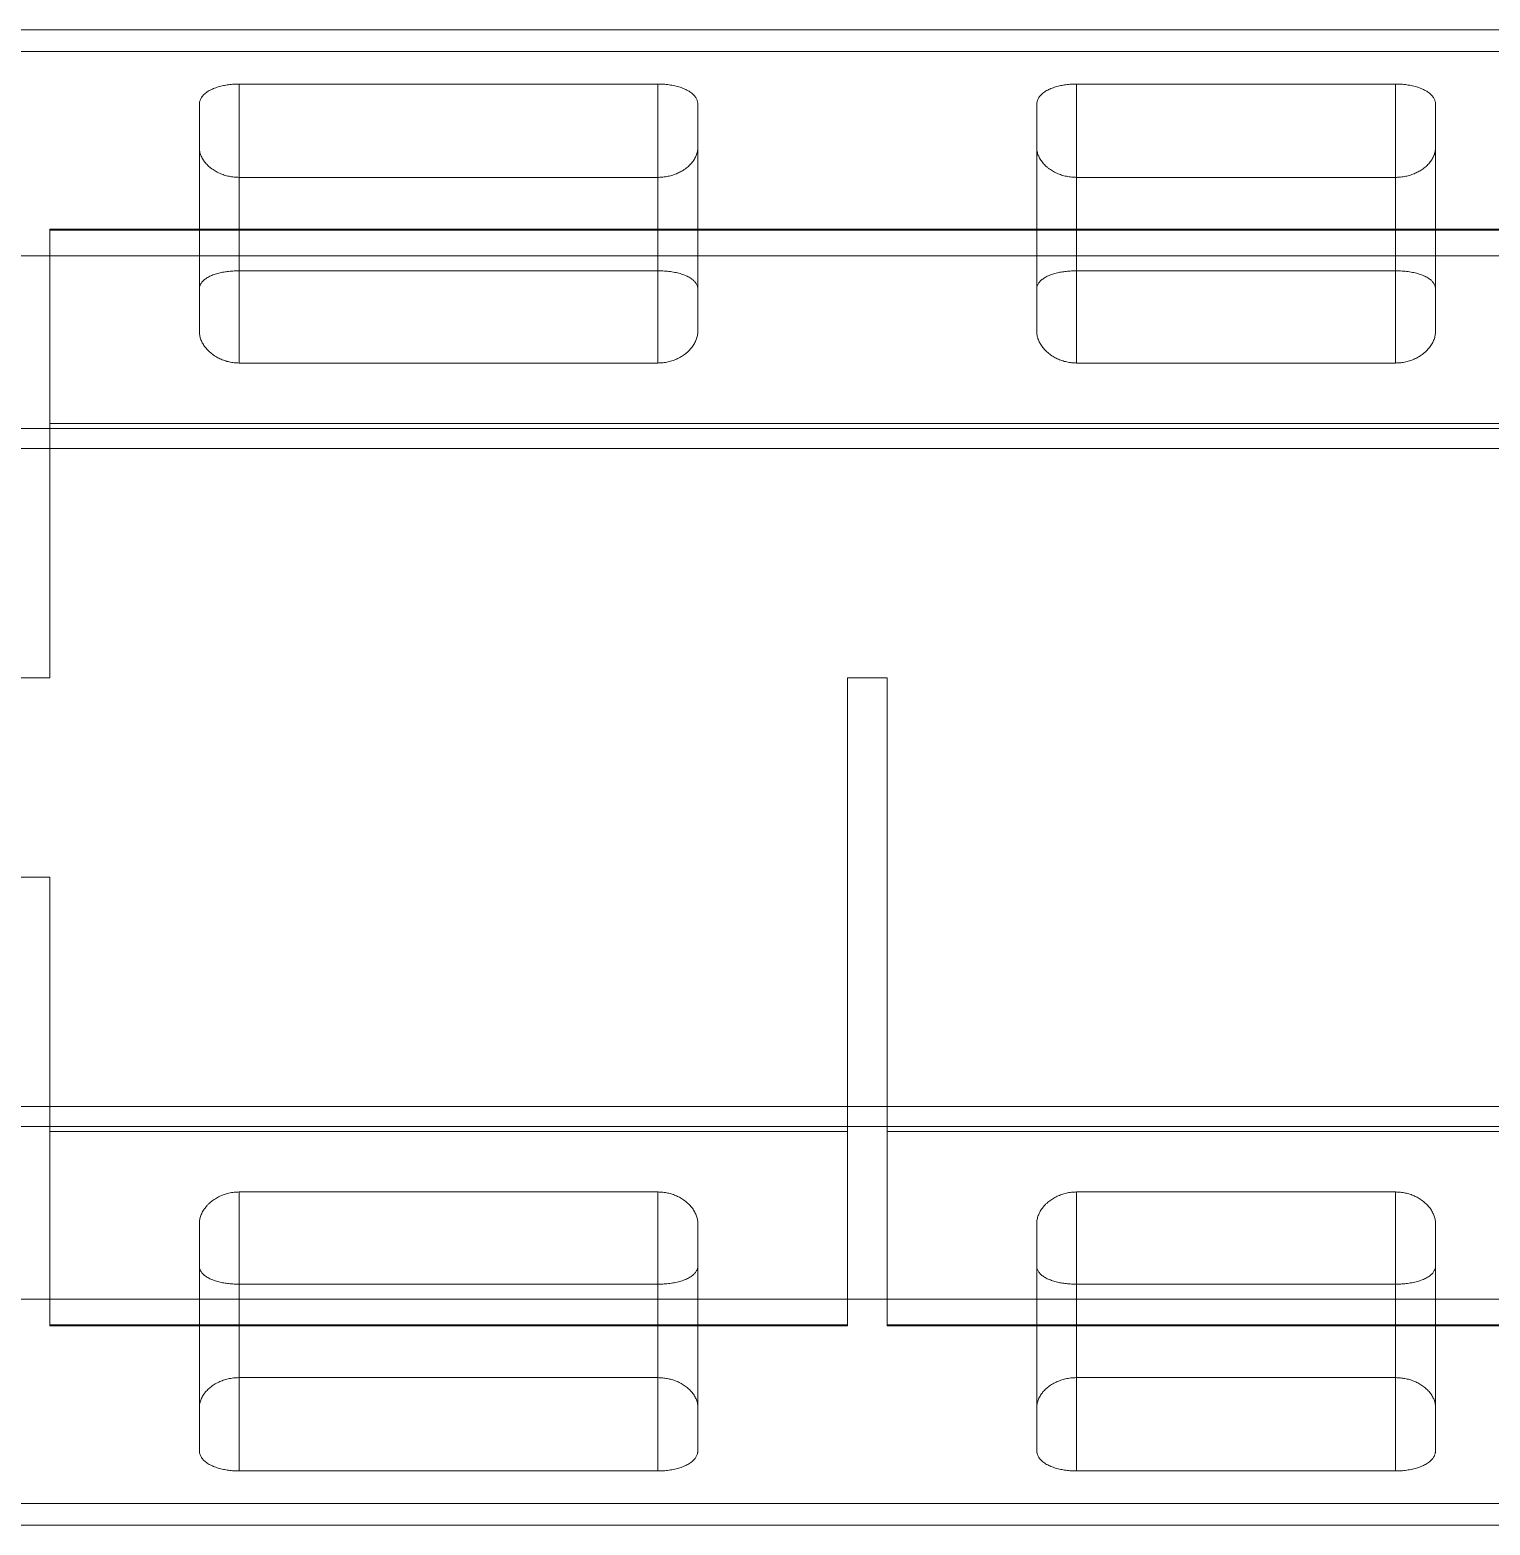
# Paper-space layout 'Presentación1' of a CAD drawing. Header units: millimetres. Extents: x 455 to 3402, y 15 to 1454.
# Drawn here: x 3192.2 to 3241, y 1404.3 to 1454.3 of the extents above; entities that cross this region are included whole.
import ezdxf

# ---------------------------------------------------------------- set-up
doc = ezdxf.new("R2010")
doc.units = ezdxf.units.MM

psp = doc.layouts.new('Presentación1')

# ---------------------------------------------------------------- linework, layer by layer
at = {"color": 7, "linetype": 'Continuous', "lineweight": 15}
for p, q in [((3264.878, 1454.274, -679.023), (3144.878, 1454.274, -679.023)), ((3264.878, 1453.553, -679.023), (3144.878, 1453.553, -679.023)), ((3199.211, 1452.464, -679.023), (3213.211, 1452.464, -679.023)), ((3199.211, 1452.464, -679.023), (3199.211, 1446.218, -679.023)), ((3213.211, 1452.464, -679.023), (3213.211, 1446.218, -679.023)), ((3227.211, 1452.464, -679.023), (3237.878, 1452.464, -679.023)), ((3227.211, 1452.464, -679.023), (3227.211, 1446.218, -679.023)), ((3237.878, 1452.464, -679.023), (3237.878, 1446.218, -679.023)), ((3197.878, 1450.337, -679.023), (3197.878, 1451.783, -679.023)), ((3197.878, 1451.783, -679.023), (3197.878, 1445.604, -679.023)), ((3214.544, 1451.783, -679.023), (3214.544, 1450.337, -679.023)), ((3214.544, 1451.783, -679.023), (3214.544, 1445.604, -679.023)), ((3225.878, 1450.337, -679.023), (3225.878, 1451.783, -679.023)), ((3225.878, 1451.783, -679.023), (3225.878, 1445.604, -679.023)), ((3239.211, 1451.783, -679.023), (3239.211, 1450.337, -679.023)), ((3239.211, 1451.783, -679.023), (3239.211, 1445.604, -679.023)), ((3197.878, 1450.337, -679.023), (3197.878, 1444.185, -679.023)), ((3214.544, 1450.337, -679.023), (3214.544, 1444.185, -679.023)), ((3225.878, 1450.337, -679.023), (3225.878, 1444.185, -679.023)), ((3239.211, 1450.337, -679.023), (3239.211, 1444.185, -679.023)), ((3213.211, 1449.343, -679.023), (3199.211, 1449.343, -679.023)), ((3199.211, 1449.343, -679.023), (3199.211, 1443.134, -679.023)), ((3213.211, 1449.343, -679.023), (3213.211, 1443.134, -679.023)), ((3237.878, 1449.343, -679.023), (3227.211, 1449.343, -679.023)), ((3227.211, 1449.343, -679.023), (3227.211, 1443.134, -679.023)), ((3237.878, 1449.343, -679.023), (3237.878, 1443.134, -679.023)), ((3192.878, 1447.607, -679.023), (3192.878, 1447.574, -679.023)), ((3264.878, 1447.607, -679.023), (3192.878, 1447.607, -679.023)), ((3192.878, 1447.607, -679.023), (3192.878, 1441.111, -679.023)), ((3264.878, 1447.574, -679.023), (3192.878, 1447.574, -679.023)), ((3192.878, 1432.607, -679.023), (3192.878, 1447.574, -679.023)), ((3264.878, 1446.714, -679.023), (3144.878, 1446.714, -679.023)), ((3199.211, 1446.218, -679.023), (3213.211, 1446.218, -679.023)), ((3227.211, 1446.218, -679.023), (3237.878, 1446.218, -679.023)), ((3197.878, 1444.185, -679.023), (3197.878, 1445.604, -679.023)), ((3214.544, 1445.604, -679.023), (3214.544, 1444.185, -679.023)), ((3225.878, 1444.185, -679.023), (3225.878, 1445.604, -679.023)), ((3239.211, 1445.604, -679.023), (3239.211, 1444.185, -679.023)), ((3213.211, 1443.134, -679.023), (3199.211, 1443.134, -679.023)), ((3237.878, 1443.134, -679.023), (3227.211, 1443.134, -679.023)), ((3192.878, 1432.607, -679.023), (3192.878, 1441.111, -679.023)), ((3264.878, 1441.111, -679.023), (3192.878, 1441.111, -679.023)), ((3264.878, 1440.941, -679.023), (3144.878, 1440.941, -679.023)), ((3264.878, 1440.274, -679.023), (3144.878, 1440.274, -679.023)), ((3144.878, 1432.607, -679.023), (3192.878, 1432.607, -679.023)), ((3191.211, 1432.607, -679.023), (3192.878, 1432.607, -679.023)), ((3220.878, 1432.607, -679.023), (3219.544, 1432.607, -679.023)), ((3219.544, 1432.607, -679.023), (3219.544, 1417.437, -679.023)), ((3219.544, 1432.607, -679.023), (3219.544, 1410.974, -679.023)), ((3220.878, 1417.437, -679.023), (3220.878, 1432.607, -679.023)), ((3220.878, 1410.974, -679.023), (3220.878, 1432.607, -679.023)), ((3192.878, 1425.941, -679.023), (3144.878, 1425.941, -679.023)), ((3192.878, 1425.941, -679.023), (3191.211, 1425.941, -679.023)), ((3192.878, 1417.437, -679.023), (3192.878, 1425.941, -679.023)), ((3192.878, 1410.974, -679.023), (3192.878, 1425.941, -679.023)), ((3264.878, 1418.274, -679.023), (3144.878, 1418.274, -679.023)), ((3264.878, 1417.607, -679.023), (3144.878, 1417.607, -679.023)), ((3219.544, 1417.437, -679.023), (3192.878, 1417.437, -679.023)), ((3192.878, 1417.437, -679.023), (3192.878, 1410.941, -679.023)), ((3219.544, 1410.941, -679.023), (3219.544, 1417.437, -679.023)), ((3264.878, 1417.437, -679.023), (3220.878, 1417.437, -679.023)), ((3220.878, 1417.437, -679.023), (3220.878, 1410.941, -679.023)), ((3213.211, 1415.413, -679.023), (3199.211, 1415.413, -679.023)), ((3199.211, 1409.205, -679.023), (3199.211, 1415.413, -679.023)), ((3213.211, 1409.205, -679.023), (3213.211, 1415.413, -679.023)), ((3237.878, 1415.413, -679.023), (3227.211, 1415.413, -679.023)), ((3227.211, 1409.205, -679.023), (3227.211, 1415.413, -679.023)), ((3237.878, 1409.205, -679.023), (3237.878, 1415.413, -679.023)), ((3197.878, 1414.363, -679.023), (3197.878, 1412.944, -679.023)), ((3197.878, 1408.21, -679.023), (3197.878, 1414.363, -679.023)), ((3214.544, 1412.944, -679.023), (3214.544, 1414.363, -679.023)), ((3214.544, 1408.21, -679.023), (3214.544, 1414.363, -679.023)), ((3225.878, 1414.363, -679.023), (3225.878, 1412.944, -679.023)), ((3225.878, 1408.21, -679.023), (3225.878, 1414.363, -679.023)), ((3239.211, 1412.944, -679.023), (3239.211, 1414.363, -679.023)), ((3239.211, 1408.21, -679.023), (3239.211, 1414.363, -679.023)), ((3197.878, 1406.765, -679.023), (3197.878, 1412.944, -679.023)), ((3214.544, 1406.765, -679.023), (3214.544, 1412.944, -679.023)), ((3225.878, 1406.765, -679.023), (3225.878, 1412.944, -679.023)), ((3239.211, 1406.765, -679.023), (3239.211, 1412.944, -679.023)), ((3199.211, 1412.33, -679.023), (3213.211, 1412.33, -679.023)), ((3199.211, 1406.084, -679.023), (3199.211, 1412.33, -679.023)), ((3213.211, 1406.084, -679.023), (3213.211, 1412.33, -679.023)), ((3227.211, 1412.33, -679.023), (3237.878, 1412.33, -679.023)), ((3227.211, 1406.084, -679.023), (3227.211, 1412.33, -679.023)), ((3237.878, 1406.084, -679.023), (3237.878, 1412.33, -679.023)), ((3264.878, 1411.834, -679.023), (3144.878, 1411.834, -679.023)), ((3219.544, 1410.974, -679.023), (3192.878, 1410.974, -679.023)), ((3192.878, 1410.974, -679.023), (3192.878, 1410.941, -679.023)), ((3219.544, 1410.941, -679.023), (3192.878, 1410.941, -679.023)), ((3219.544, 1410.941, -679.023), (3219.544, 1410.974, -679.023)), ((3220.878, 1410.974, -679.023), (3220.878, 1410.941, -679.023)), ((3264.878, 1410.974, -679.023), (3220.878, 1410.974, -679.023)), ((3264.878, 1410.941, -679.023), (3220.878, 1410.941, -679.023)), ((3213.211, 1409.205, -679.023), (3199.211, 1409.205, -679.023)), ((3237.878, 1409.205, -679.023), (3227.211, 1409.205, -679.023)), ((3197.878, 1408.21, -679.023), (3197.878, 1406.765, -679.023)), ((3214.544, 1406.765, -679.023), (3214.544, 1408.21, -679.023)), ((3225.878, 1408.21, -679.023), (3225.878, 1406.765, -679.023)), ((3239.211, 1406.765, -679.023), (3239.211, 1408.21, -679.023)), ((3199.211, 1406.084, -679.023), (3213.211, 1406.084, -679.023)), ((3227.211, 1406.084, -679.023), (3237.878, 1406.084, -679.023)), ((3264.878, 1404.995, -679.023), (3144.878, 1404.995, -679.023)), ((3144.878, 1404.274, -679.023), (3264.878, 1404.274, -679.023))]:
    psp.add_line(p, q, dxfattribs=at)
for points, knots in [([(3197.878, 1451.783, -679.023), (3197.878, 1451.801, -679.023), (3197.88, 1451.837, -679.023), (3197.891, 1451.89, -679.023), (3197.909, 1451.942, -679.023), (3197.935, 1451.993, -679.023), (3197.968, 1452.042, -679.023), (3198.008, 1452.09, -679.023), (3198.056, 1452.137, -679.023), (3198.112, 1452.181, -679.023), (3198.174, 1452.223, -679.023), (3198.241, 1452.262, -679.023), (3198.312, 1452.296, -679.023), (3198.387, 1452.327, -679.023), (3198.467, 1452.356, -679.023), (3198.552, 1452.381, -679.023), (3198.637, 1452.402, -679.023), (3198.722, 1452.42, -679.023), (3198.807, 1452.434, -679.023), (3198.894, 1452.446, -679.023), (3198.982, 1452.455, -679.023), (3199.065, 1452.46, -679.023), (3199.141, 1452.463, -679.023), (3199.188, 1452.464, -679.023), (3199.211, 1452.464, -679.023)], [0, 0, 0, 0, 0.050139, 0.100447, 0.150803, 0.201094, 0.251219, 0.301542, 0.352077, 0.402666, 0.453166, 0.50346, 0.549362, 0.595469, 0.641631, 0.687708, 0.733585, 0.774215, 0.81501, 0.855856, 0.89664, 0.93726, 0.96863, 1, 1, 1, 1]), ([(3213.211, 1452.464, -679.023), (3213.241, 1452.464, -679.023), (3213.299, 1452.463, -679.023), (3213.392, 1452.459, -679.023), (3213.487, 1452.451, -679.023), (3213.586, 1452.439, -679.023), (3213.681, 1452.424, -679.023), (3213.774, 1452.405, -679.023), (3213.864, 1452.383, -679.023), (3213.95, 1452.357, -679.023), (3214.031, 1452.329, -679.023), (3214.109, 1452.297, -679.023), (3214.182, 1452.261, -679.023), (3214.251, 1452.222, -679.023), (3214.312, 1452.18, -679.023), (3214.365, 1452.138, -679.023), (3214.408, 1452.096, -679.023), (3214.445, 1452.054, -679.023), (3214.476, 1452.011, -679.023), (3214.501, 1451.967, -679.023), (3214.52, 1451.922, -679.023), (3214.534, 1451.876, -679.023), (3214.543, 1451.83, -679.023), (3214.544, 1451.799, -679.023), (3214.544, 1451.783, -679.023)], [0, 0, 0, 0, 0.0396694, 0.0793387, 0.1249604, 0.1707387, 0.2165243, 0.262155, 0.3087448, 0.3554808, 0.4022285, 0.4488334, 0.498675, 0.5486653, 0.598669, 0.6485292, 0.6924044, 0.7364005, 0.7804454, 0.8244562, 0.8683446, 0.9122165, 0.9561258, 1, 1, 1, 1]), ([(3225.878, 1451.783, -679.023), (3225.878, 1451.801, -679.023), (3225.88, 1451.837, -679.023), (3225.891, 1451.89, -679.023), (3225.909, 1451.942, -679.023), (3225.935, 1451.993, -679.023), (3225.968, 1452.042, -679.023), (3226.008, 1452.09, -679.023), (3226.056, 1452.137, -679.023), (3226.112, 1452.181, -679.023), (3226.174, 1452.223, -679.023), (3226.241, 1452.262, -679.023), (3226.312, 1452.296, -679.023), (3226.387, 1452.327, -679.023), (3226.467, 1452.356, -679.023), (3226.552, 1452.381, -679.023), (3226.637, 1452.402, -679.023), (3226.722, 1452.42, -679.023), (3226.807, 1452.434, -679.023), (3226.894, 1452.446, -679.023), (3226.982, 1452.455, -679.023), (3227.065, 1452.46, -679.023), (3227.141, 1452.463, -679.023), (3227.188, 1452.464, -679.023), (3227.211, 1452.464, -679.023)], [0, 0, 0, 0, 0.050139, 0.100447, 0.150803, 0.201094, 0.251219, 0.301542, 0.352077, 0.402667, 0.453166, 0.50346, 0.549362, 0.595469, 0.641631, 0.687708, 0.733585, 0.774215, 0.81501, 0.855856, 0.89664, 0.93726, 0.96863, 1, 1, 1, 1]), ([(3237.878, 1452.464, -679.023), (3237.907, 1452.464, -679.023), (3237.966, 1452.463, -679.023), (3238.058, 1452.459, -679.023), (3238.154, 1452.451, -679.023), (3238.252, 1452.439, -679.023), (3238.348, 1452.424, -679.023), (3238.441, 1452.405, -679.023), (3238.531, 1452.383, -679.023), (3238.617, 1452.357, -679.023), (3238.698, 1452.329, -679.023), (3238.776, 1452.297, -679.023), (3238.849, 1452.261, -679.023), (3238.917, 1452.222, -679.023), (3238.979, 1452.18, -679.023), (3239.031, 1452.138, -679.023), (3239.075, 1452.096, -679.023), (3239.112, 1452.054, -679.023), (3239.142, 1452.011, -679.023), (3239.168, 1451.967, -679.023), (3239.187, 1451.922, -679.023), (3239.201, 1451.876, -679.023), (3239.21, 1451.83, -679.023), (3239.211, 1451.799, -679.023), (3239.211, 1451.783, -679.023)], [0, 0, 0, 0, 0.03967, 0.079339, 0.124961, 0.17074, 0.216525, 0.262156, 0.308745, 0.355481, 0.402229, 0.448834, 0.498676, 0.548665, 0.598669, 0.648529, 0.692405, 0.7364, 0.780446, 0.824456, 0.868345, 0.912217, 0.956126, 1, 1, 1, 1]), ([(3199.211, 1449.343, -679.023), (3199.182, 1449.344, -679.023), (3199.125, 1449.344, -679.023), (3199.04, 1449.351, -679.023), (3198.955, 1449.362, -679.023), (3198.871, 1449.378, -679.023), (3198.788, 1449.397, -679.023), (3198.708, 1449.421, -679.023), (3198.628, 1449.449, -679.023), (3198.55, 1449.481, -679.023), (3198.474, 1449.518, -679.023), (3198.402, 1449.557, -679.023), (3198.33, 1449.603, -679.023), (3198.26, 1449.653, -679.023), (3198.193, 1449.71, -679.023), (3198.132, 1449.769, -679.023), (3198.078, 1449.829, -679.023), (3198.031, 1449.89, -679.023), (3197.99, 1449.952, -679.023), (3197.956, 1450.015, -679.023), (3197.928, 1450.078, -679.023), (3197.906, 1450.142, -679.023), (3197.89, 1450.207, -679.023), (3197.88, 1450.272, -679.023), (3197.878, 1450.316, -679.023), (3197.878, 1450.337, -679.023)], [0, 0, 0, 0, 0.036434, 0.072931, 0.109368, 0.146856, 0.184458, 0.222074, 0.259582, 0.300587, 0.341697, 0.382825, 0.423854, 0.472585, 0.521437, 0.570308, 0.619064, 0.666305, 0.713665, 0.761073, 0.808449, 0.855703, 0.903789, 0.951914, 1, 1, 1, 1]), ([(3214.544, 1450.337, -679.023), (3214.544, 1450.316, -679.023), (3214.543, 1450.272, -679.023), (3214.532, 1450.207, -679.023), (3214.516, 1450.142, -679.023), (3214.494, 1450.077, -679.023), (3214.465, 1450.013, -679.023), (3214.431, 1449.949, -679.023), (3214.39, 1449.888, -679.023), (3214.343, 1449.827, -679.023), (3214.29, 1449.768, -679.023), (3214.231, 1449.711, -679.023), (3214.166, 1449.656, -679.023), (3214.099, 1449.608, -679.023), (3214.033, 1449.565, -679.023), (3213.968, 1449.528, -679.023), (3213.9, 1449.494, -679.023), (3213.828, 1449.462, -679.023), (3213.753, 1449.433, -679.023), (3213.674, 1449.408, -679.023), (3213.591, 1449.387, -679.023), (3213.506, 1449.369, -679.023), (3213.42, 1449.356, -679.023), (3213.341, 1449.348, -679.023), (3213.272, 1449.344, -679.023), (3213.231, 1449.343, -679.023), (3213.211, 1449.343, -679.023)], [0, 0, 0, 0, 0.047962, 0.096084, 0.144283, 0.19248, 0.240593, 0.288548, 0.335637, 0.382934, 0.430311, 0.477656, 0.524879, 0.571919, 0.609368, 0.64694, 0.684535, 0.722071, 0.759492, 0.797233, 0.835157, 0.873125, 0.911012, 0.948722, 0.974361, 1, 1, 1, 1]), ([(3227.211, 1449.343, -679.023), (3227.182, 1449.344, -679.023), (3227.125, 1449.344, -679.023), (3227.04, 1449.351, -679.023), (3226.955, 1449.362, -679.023), (3226.871, 1449.378, -679.023), (3226.788, 1449.397, -679.023), (3226.708, 1449.421, -679.023), (3226.628, 1449.449, -679.023), (3226.55, 1449.481, -679.023), (3226.474, 1449.518, -679.023), (3226.402, 1449.557, -679.023), (3226.33, 1449.603, -679.023), (3226.26, 1449.653, -679.023), (3226.193, 1449.71, -679.023), (3226.132, 1449.769, -679.023), (3226.078, 1449.829, -679.023), (3226.031, 1449.89, -679.023), (3225.99, 1449.952, -679.023), (3225.956, 1450.015, -679.023), (3225.928, 1450.078, -679.023), (3225.906, 1450.142, -679.023), (3225.89, 1450.207, -679.023), (3225.88, 1450.272, -679.023), (3225.878, 1450.316, -679.023), (3225.878, 1450.337, -679.023)], [0, 0, 0, 0, 0.036434, 0.07293, 0.109368, 0.146856, 0.184458, 0.222074, 0.259582, 0.300586, 0.341697, 0.382825, 0.423854, 0.472585, 0.521436, 0.570308, 0.619064, 0.666305, 0.713665, 0.761073, 0.808449, 0.855703, 0.903789, 0.951914, 1, 1, 1, 1]), ([(3239.211, 1450.337, -679.023), (3239.21, 1450.316, -679.023), (3239.209, 1450.272, -679.023), (3239.199, 1450.207, -679.023), (3239.183, 1450.142, -679.023), (3239.161, 1450.077, -679.023), (3239.132, 1450.013, -679.023), (3239.097, 1449.949, -679.023), (3239.056, 1449.888, -679.023), (3239.01, 1449.827, -679.023), (3238.957, 1449.768, -679.023), (3238.897, 1449.711, -679.023), (3238.832, 1449.656, -679.023), (3238.766, 1449.608, -679.023), (3238.7, 1449.565, -679.023), (3238.635, 1449.528, -679.023), (3238.567, 1449.494, -679.023), (3238.495, 1449.462, -679.023), (3238.419, 1449.433, -679.023), (3238.34, 1449.408, -679.023), (3238.258, 1449.387, -679.023), (3238.173, 1449.369, -679.023), (3238.086, 1449.356, -679.023), (3238.008, 1449.348, -679.023), (3237.938, 1449.344, -679.023), (3237.898, 1449.343, -679.023), (3237.878, 1449.343, -679.023)], [0, 0, 0, 0, 0.0479619, 0.0960836, 0.1442834, 0.1924793, 0.2405924, 0.288548, 0.3356373, 0.3829339, 0.430311, 0.4776554, 0.5248787, 0.571918, 0.6093677, 0.6469398, 0.684535, 0.7220713, 0.7594907, 0.7972318, 0.8351571, 0.8731242, 0.9110123, 0.9487214, 0.9743603, 1, 1, 1, 1]), ([(3197.878, 1445.604, -679.023), (3197.878, 1445.62, -679.023), (3197.88, 1445.653, -679.023), (3197.891, 1445.701, -679.023), (3197.908, 1445.748, -679.023), (3197.933, 1445.794, -679.023), (3197.964, 1445.838, -679.023), (3198.003, 1445.881, -679.023), (3198.049, 1445.923, -679.023), (3198.102, 1445.962, -679.023), (3198.162, 1445.999, -679.023), (3198.227, 1446.033, -679.023), (3198.296, 1446.064, -679.023), (3198.368, 1446.092, -679.023), (3198.445, 1446.117, -679.023), (3198.527, 1446.14, -679.023), (3198.61, 1446.159, -679.023), (3198.694, 1446.175, -679.023), (3198.778, 1446.188, -679.023), (3198.864, 1446.199, -679.023), (3198.952, 1446.208, -679.023), (3199.039, 1446.214, -679.023), (3199.126, 1446.218, -679.023), (3199.183, 1446.218, -679.023), (3199.211, 1446.218, -679.023)], [0, 0, 0, 0, 0.0488575, 0.0978793, 0.146948, 0.1959532, 0.2447969, 0.2938166, 0.3430378, 0.3923125, 0.4415047, 0.4905009, 0.5357084, 0.5811065, 0.6265587, 0.6719356, 0.7171246, 0.7580982, 0.7992319, 0.8404158, 0.8815411, 0.9225073, 0.9612537, 1, 1, 1, 1]), ([(3213.211, 1446.218, -679.023), (3213.239, 1446.218, -679.023), (3213.294, 1446.218, -679.023), (3213.384, 1446.214, -679.023), (3213.48, 1446.207, -679.023), (3213.58, 1446.197, -679.023), (3213.679, 1446.184, -679.023), (3213.774, 1446.167, -679.023), (3213.866, 1446.147, -679.023), (3213.953, 1446.124, -679.023), (3214.036, 1446.098, -679.023), (3214.115, 1446.069, -679.023), (3214.189, 1446.036, -679.023), (3214.258, 1446.001, -679.023), (3214.319, 1445.963, -679.023), (3214.371, 1445.924, -679.023), (3214.414, 1445.886, -679.023), (3214.45, 1445.848, -679.023), (3214.48, 1445.808, -679.023), (3214.504, 1445.768, -679.023), (3214.522, 1445.727, -679.023), (3214.535, 1445.686, -679.023), (3214.543, 1445.645, -679.023), (3214.544, 1445.618, -679.023), (3214.544, 1445.604, -679.023)], [0, 0, 0, 0, 0.037725, 0.075451, 0.122579, 0.169871, 0.217169, 0.264304, 0.312108, 0.360067, 0.408035, 0.455851, 0.506145, 0.556594, 0.607055, 0.657366, 0.700834, 0.744426, 0.788066, 0.831672, 0.875153, 0.916757, 0.958394, 1, 1, 1, 1]), ([(3225.878, 1445.604, -679.023), (3225.878, 1445.62, -679.023), (3225.88, 1445.653, -679.023), (3225.891, 1445.701, -679.023), (3225.908, 1445.748, -679.023), (3225.933, 1445.794, -679.023), (3225.964, 1445.838, -679.023), (3226.003, 1445.881, -679.023), (3226.049, 1445.923, -679.023), (3226.102, 1445.962, -679.023), (3226.162, 1445.999, -679.023), (3226.227, 1446.033, -679.023), (3226.296, 1446.064, -679.023), (3226.368, 1446.092, -679.023), (3226.445, 1446.117, -679.023), (3226.527, 1446.14, -679.023), (3226.61, 1446.159, -679.023), (3226.694, 1446.175, -679.023), (3226.778, 1446.188, -679.023), (3226.864, 1446.199, -679.023), (3226.952, 1446.208, -679.023), (3227.039, 1446.214, -679.023), (3227.126, 1446.218, -679.023), (3227.183, 1446.218, -679.023), (3227.211, 1446.218, -679.023)], [0, 0, 0, 0, 0.048857, 0.097879, 0.146948, 0.195953, 0.244797, 0.293817, 0.343038, 0.392313, 0.441505, 0.490501, 0.535709, 0.581107, 0.626559, 0.671936, 0.717125, 0.758098, 0.799232, 0.840416, 0.881541, 0.922508, 0.961254, 1, 1, 1, 1]), ([(3237.878, 1446.218, -679.023), (3237.906, 1446.218, -679.023), (3237.961, 1446.218, -679.023), (3238.051, 1446.214, -679.023), (3238.146, 1446.207, -679.023), (3238.247, 1446.197, -679.023), (3238.345, 1446.184, -679.023), (3238.44, 1446.167, -679.023), (3238.532, 1446.147, -679.023), (3238.62, 1446.124, -679.023), (3238.703, 1446.098, -679.023), (3238.782, 1446.069, -679.023), (3238.856, 1446.036, -679.023), (3238.924, 1446.001, -679.023), (3238.986, 1445.963, -679.023), (3239.038, 1445.924, -679.023), (3239.081, 1445.886, -679.023), (3239.116, 1445.848, -679.023), (3239.146, 1445.808, -679.023), (3239.171, 1445.768, -679.023), (3239.189, 1445.727, -679.023), (3239.202, 1445.686, -679.023), (3239.21, 1445.645, -679.023), (3239.211, 1445.618, -679.023), (3239.211, 1445.604, -679.023)], [0, 0, 0, 0, 0.037726, 0.075451, 0.122579, 0.169871, 0.217169, 0.264305, 0.312108, 0.360067, 0.408035, 0.455852, 0.506146, 0.556595, 0.607056, 0.657366, 0.700835, 0.744426, 0.788066, 0.831672, 0.875153, 0.916757, 0.958395, 1, 1, 1, 1]), ([(3199.211, 1443.134, -679.023), (3199.183, 1443.135, -679.023), (3199.127, 1443.136, -679.023), (3199.043, 1443.143, -679.023), (3198.96, 1443.154, -679.023), (3198.878, 1443.17, -679.023), (3198.798, 1443.19, -679.023), (3198.719, 1443.214, -679.023), (3198.641, 1443.243, -679.023), (3198.565, 1443.276, -679.023), (3198.493, 1443.313, -679.023), (3198.42, 1443.354, -679.023), (3198.348, 1443.401, -679.023), (3198.278, 1443.454, -679.023), (3198.213, 1443.509, -679.023), (3198.154, 1443.567, -679.023), (3198.101, 1443.626, -679.023), (3198.053, 1443.688, -679.023), (3198.011, 1443.75, -679.023), (3197.974, 1443.814, -679.023), (3197.943, 1443.879, -679.023), (3197.919, 1443.942, -679.023), (3197.9, 1444.004, -679.023), (3197.887, 1444.064, -679.023), (3197.879, 1444.125, -679.023), (3197.878, 1444.165, -679.023), (3197.878, 1444.185, -679.023)], [0, 0, 0, 0, 0.035228, 0.070456, 0.106287, 0.142231, 0.178189, 0.214038, 0.252356, 0.290771, 0.329205, 0.367546, 0.413062, 0.458723, 0.50446, 0.55017, 0.595728, 0.642009, 0.688399, 0.734834, 0.781239, 0.827532, 0.870622, 0.913767, 0.956911, 1, 1, 1, 1]), ([(3214.544, 1444.185, -679.023), (3214.544, 1444.163, -679.023), (3214.543, 1444.119, -679.023), (3214.533, 1444.052, -679.023), (3214.517, 1443.985, -679.023), (3214.495, 1443.919, -679.023), (3214.467, 1443.852, -679.023), (3214.433, 1443.787, -679.023), (3214.393, 1443.721, -679.023), (3214.346, 1443.657, -679.023), (3214.293, 1443.594, -679.023), (3214.234, 1443.532, -679.023), (3214.168, 1443.473, -679.023), (3214.102, 1443.421, -679.023), (3214.036, 1443.376, -679.023), (3213.972, 1443.336, -679.023), (3213.904, 1443.299, -679.023), (3213.833, 1443.265, -679.023), (3213.757, 1443.234, -679.023), (3213.677, 1443.206, -679.023), (3213.592, 1443.181, -679.023), (3213.504, 1443.162, -679.023), (3213.422, 1443.148, -679.023), (3213.347, 1443.14, -679.023), (3213.279, 1443.135, -679.023), (3213.234, 1443.135, -679.023), (3213.211, 1443.134, -679.023)], [0, 0, 0, 0, 0.047388, 0.094926, 0.142537, 0.190148, 0.237682, 0.285068, 0.332859, 0.380856, 0.428933, 0.476976, 0.524898, 0.572637, 0.609794, 0.647069, 0.684364, 0.7216, 0.758724, 0.797543, 0.836493, 0.875423, 0.914215, 0.9428, 0.971416, 1, 1, 1, 1]), ([(3227.211, 1443.134, -679.023), (3227.183, 1443.135, -679.023), (3227.127, 1443.136, -679.023), (3227.043, 1443.143, -679.023), (3226.96, 1443.154, -679.023), (3226.878, 1443.17, -679.023), (3226.798, 1443.19, -679.023), (3226.719, 1443.214, -679.023), (3226.641, 1443.243, -679.023), (3226.565, 1443.276, -679.023), (3226.493, 1443.313, -679.023), (3226.42, 1443.354, -679.023), (3226.348, 1443.401, -679.023), (3226.278, 1443.454, -679.023), (3226.213, 1443.509, -679.023), (3226.154, 1443.567, -679.023), (3226.101, 1443.626, -679.023), (3226.053, 1443.688, -679.023), (3226.011, 1443.75, -679.023), (3225.974, 1443.814, -679.023), (3225.943, 1443.879, -679.023), (3225.919, 1443.942, -679.023), (3225.9, 1444.004, -679.023), (3225.887, 1444.064, -679.023), (3225.879, 1444.125, -679.023), (3225.878, 1444.165, -679.023), (3225.878, 1444.185, -679.023)], [0, 0, 0, 0, 0.035227, 0.070456, 0.106287, 0.142231, 0.178188, 0.214038, 0.252356, 0.290771, 0.329204, 0.367546, 0.413062, 0.458723, 0.50446, 0.55017, 0.595728, 0.642009, 0.688399, 0.734834, 0.781239, 0.827532, 0.870622, 0.913767, 0.956911, 1, 1, 1, 1]), ([(3239.211, 1444.185, -679.023), (3239.211, 1444.163, -679.023), (3239.209, 1444.119, -679.023), (3239.199, 1444.052, -679.023), (3239.184, 1443.985, -679.023), (3239.162, 1443.919, -679.023), (3239.134, 1443.852, -679.023), (3239.1, 1443.787, -679.023), (3239.06, 1443.721, -679.023), (3239.013, 1443.657, -679.023), (3238.96, 1443.594, -679.023), (3238.9, 1443.532, -679.023), (3238.835, 1443.473, -679.023), (3238.768, 1443.421, -679.023), (3238.703, 1443.376, -679.023), (3238.639, 1443.336, -679.023), (3238.571, 1443.299, -679.023), (3238.5, 1443.265, -679.023), (3238.424, 1443.234, -679.023), (3238.344, 1443.206, -679.023), (3238.259, 1443.181, -679.023), (3238.171, 1443.162, -679.023), (3238.089, 1443.148, -679.023), (3238.014, 1443.14, -679.023), (3237.946, 1443.135, -679.023), (3237.9, 1443.135, -679.023), (3237.878, 1443.134, -679.023)], [0, 0, 0, 0, 0.047388, 0.094926, 0.142537, 0.190147, 0.237681, 0.285068, 0.332858, 0.380856, 0.428933, 0.476976, 0.524898, 0.572637, 0.609793, 0.647069, 0.684364, 0.7216, 0.758724, 0.797542, 0.836492, 0.875423, 0.914214, 0.942799, 0.971416, 1, 1, 1, 1]), ([(3199.211, 1415.413, -679.023), (3199.182, 1415.413, -679.023), (3199.124, 1415.412, -679.023), (3199.036, 1415.404, -679.023), (3198.951, 1415.392, -679.023), (3198.867, 1415.375, -679.023), (3198.786, 1415.354, -679.023), (3198.708, 1415.329, -679.023), (3198.633, 1415.301, -679.023), (3198.558, 1415.268, -679.023), (3198.483, 1415.23, -679.023), (3198.411, 1415.188, -679.023), (3198.342, 1415.142, -679.023), (3198.279, 1415.094, -679.023), (3198.215, 1415.04, -679.023), (3198.152, 1414.979, -679.023), (3198.092, 1414.911, -679.023), (3198.039, 1414.841, -679.023), (3197.994, 1414.77, -679.023), (3197.957, 1414.699, -679.023), (3197.928, 1414.631, -679.023), (3197.905, 1414.564, -679.023), (3197.89, 1414.496, -679.023), (3197.88, 1414.429, -679.023), (3197.878, 1414.385, -679.023), (3197.878, 1414.363, -679.023)], [0, 0, 0, 0, 0.036711, 0.073556, 0.11041, 0.147134, 0.183561, 0.220089, 0.256633, 0.293082, 0.334294, 0.375637, 0.41705, 0.458441, 0.499693, 0.551794, 0.604066, 0.656416, 0.708728, 0.760863, 0.808615, 0.85648, 0.904384, 0.952248, 1, 1, 1, 1]), ([(3214.544, 1414.363, -679.023), (3214.544, 1414.386, -679.023), (3214.542, 1414.433, -679.023), (3214.531, 1414.504, -679.023), (3214.514, 1414.574, -679.023), (3214.49, 1414.641, -679.023), (3214.461, 1414.707, -679.023), (3214.426, 1414.773, -679.023), (3214.385, 1414.837, -679.023), (3214.338, 1414.901, -679.023), (3214.286, 1414.961, -679.023), (3214.23, 1415.018, -679.023), (3214.171, 1415.072, -679.023), (3214.106, 1415.123, -679.023), (3214.036, 1415.172, -679.023), (3213.966, 1415.215, -679.023), (3213.897, 1415.252, -679.023), (3213.831, 1415.283, -679.023), (3213.762, 1415.312, -679.023), (3213.691, 1415.337, -679.023), (3213.616, 1415.36, -679.023), (3213.539, 1415.379, -679.023), (3213.46, 1415.394, -679.023), (3213.379, 1415.405, -679.023), (3213.297, 1415.412, -679.023), (3213.241, 1415.413, -679.023), (3213.212, 1415.413, -679.023), (3213.211, 1415.413, -679.023)], [0, 0, 0, 0, 0.05059, 0.101226, 0.151817, 0.199002, 0.24635, 0.293769, 0.341173, 0.388488, 0.435651, 0.479173, 0.522835, 0.566522, 0.610138, 0.65362, 0.687927, 0.722347, 0.756787, 0.791173, 0.825451, 0.860007, 0.894726, 0.929488, 0.964183, 0.998718, 1, 1, 1, 1]), ([(3227.211, 1415.413, -679.023), (3227.182, 1415.413, -679.023), (3227.124, 1415.412, -679.023), (3227.036, 1415.404, -679.023), (3226.951, 1415.392, -679.023), (3226.867, 1415.375, -679.023), (3226.786, 1415.354, -679.023), (3226.708, 1415.329, -679.023), (3226.633, 1415.301, -679.023), (3226.558, 1415.268, -679.023), (3226.483, 1415.23, -679.023), (3226.411, 1415.188, -679.023), (3226.342, 1415.142, -679.023), (3226.279, 1415.094, -679.023), (3226.215, 1415.04, -679.023), (3226.152, 1414.979, -679.023), (3226.092, 1414.911, -679.023), (3226.039, 1414.841, -679.023), (3225.994, 1414.77, -679.023), (3225.957, 1414.699, -679.023), (3225.928, 1414.631, -679.023), (3225.905, 1414.564, -679.023), (3225.89, 1414.496, -679.023), (3225.88, 1414.429, -679.023), (3225.878, 1414.385, -679.023), (3225.878, 1414.363, -679.023)], [0, 0, 0, 0, 0.03671, 0.073556, 0.11041, 0.147134, 0.183561, 0.220088, 0.256633, 0.293082, 0.334294, 0.375637, 0.41705, 0.458441, 0.499693, 0.551794, 0.604066, 0.656416, 0.708728, 0.760863, 0.808615, 0.85648, 0.904384, 0.952248, 1, 1, 1, 1]), ([(3239.211, 1414.363, -679.023), (3239.21, 1414.386, -679.023), (3239.209, 1414.433, -679.023), (3239.198, 1414.504, -679.023), (3239.181, 1414.574, -679.023), (3239.157, 1414.641, -679.023), (3239.128, 1414.707, -679.023), (3239.093, 1414.773, -679.023), (3239.052, 1414.837, -679.023), (3239.005, 1414.901, -679.023), (3238.953, 1414.961, -679.023), (3238.897, 1415.018, -679.023), (3238.837, 1415.072, -679.023), (3238.772, 1415.123, -679.023), (3238.702, 1415.172, -679.023), (3238.633, 1415.215, -679.023), (3238.564, 1415.252, -679.023), (3238.498, 1415.283, -679.023), (3238.429, 1415.312, -679.023), (3238.357, 1415.337, -679.023), (3238.283, 1415.36, -679.023), (3238.206, 1415.379, -679.023), (3238.126, 1415.394, -679.023), (3238.045, 1415.405, -679.023), (3237.963, 1415.412, -679.023), (3237.907, 1415.413, -679.023), (3237.879, 1415.413, -679.023), (3237.878, 1415.413, -679.023)], [0, 0, 0, 0, 0.05059, 0.101226, 0.151817, 0.199002, 0.24635, 0.293769, 0.341173, 0.388488, 0.435651, 0.479173, 0.522834, 0.566521, 0.610138, 0.653619, 0.687926, 0.722346, 0.756787, 0.791172, 0.825451, 0.860006, 0.894725, 0.929487, 0.964183, 0.998718, 1, 1, 1, 1]), ([(3197.878, 1412.944, -679.023), (3197.878, 1412.928, -679.023), (3197.88, 1412.895, -679.023), (3197.891, 1412.847, -679.023), (3197.908, 1412.8, -679.023), (3197.933, 1412.754, -679.023), (3197.964, 1412.71, -679.023), (3198.003, 1412.667, -679.023), (3198.049, 1412.625, -679.023), (3198.102, 1412.586, -679.023), (3198.162, 1412.548, -679.023), (3198.227, 1412.515, -679.023), (3198.296, 1412.484, -679.023), (3198.368, 1412.456, -679.023), (3198.445, 1412.431, -679.023), (3198.527, 1412.408, -679.023), (3198.61, 1412.389, -679.023), (3198.694, 1412.373, -679.023), (3198.778, 1412.359, -679.023), (3198.864, 1412.348, -679.023), (3198.952, 1412.34, -679.023), (3199.039, 1412.334, -679.023), (3199.126, 1412.33, -679.023), (3199.183, 1412.33, -679.023), (3199.211, 1412.33, -679.023)], [0, 0, 0, 0, 0.0488575, 0.0978793, 0.146948, 0.1959532, 0.2447969, 0.2938166, 0.3430378, 0.3923125, 0.4415047, 0.4905009, 0.5357084, 0.5811065, 0.6265587, 0.6719356, 0.7171246, 0.7580982, 0.7992319, 0.8404158, 0.8815411, 0.9225073, 0.9612537, 1, 1, 1, 1]), ([(3213.211, 1412.33, -679.023), (3213.239, 1412.33, -679.023), (3213.296, 1412.33, -679.023), (3213.38, 1412.334, -679.023), (3213.47, 1412.339, -679.023), (3213.564, 1412.349, -679.023), (3213.663, 1412.362, -679.023), (3213.758, 1412.378, -679.023), (3213.851, 1412.397, -679.023), (3213.939, 1412.42, -679.023), (3214.023, 1412.446, -679.023), (3214.103, 1412.474, -679.023), (3214.177, 1412.506, -679.023), (3214.246, 1412.541, -679.023), (3214.31, 1412.579, -679.023), (3214.366, 1412.62, -679.023), (3214.413, 1412.66, -679.023), (3214.451, 1412.701, -679.023), (3214.481, 1412.741, -679.023), (3214.505, 1412.782, -679.023), (3214.524, 1412.825, -679.023), (3214.536, 1412.866, -679.023), (3214.543, 1412.906, -679.023), (3214.544, 1412.931, -679.023), (3214.544, 1412.944, -679.023)], [0, 0, 0, 0, 0.038331, 0.076707, 0.115038, 0.162147, 0.209418, 0.256694, 0.303812, 0.351992, 0.400327, 0.448671, 0.496865, 0.547888, 0.599068, 0.650259, 0.7013, 0.745568, 0.789962, 0.834406, 0.878814, 0.923094, 0.961547, 1, 1, 1, 1]), ([(3225.878, 1412.944, -679.023), (3225.878, 1412.928, -679.023), (3225.88, 1412.895, -679.023), (3225.891, 1412.847, -679.023), (3225.908, 1412.8, -679.023), (3225.933, 1412.754, -679.023), (3225.964, 1412.71, -679.023), (3226.003, 1412.667, -679.023), (3226.049, 1412.625, -679.023), (3226.102, 1412.586, -679.023), (3226.162, 1412.548, -679.023), (3226.227, 1412.515, -679.023), (3226.296, 1412.484, -679.023), (3226.368, 1412.456, -679.023), (3226.445, 1412.431, -679.023), (3226.527, 1412.408, -679.023), (3226.61, 1412.389, -679.023), (3226.694, 1412.373, -679.023), (3226.778, 1412.359, -679.023), (3226.864, 1412.348, -679.023), (3226.952, 1412.34, -679.023), (3227.039, 1412.334, -679.023), (3227.126, 1412.33, -679.023), (3227.183, 1412.33, -679.023), (3227.211, 1412.33, -679.023)], [0, 0, 0, 0, 0.048857, 0.097879, 0.146948, 0.195953, 0.244797, 0.293817, 0.343038, 0.392313, 0.441505, 0.490501, 0.535709, 0.581107, 0.626559, 0.671936, 0.717125, 0.758098, 0.799232, 0.840416, 0.881541, 0.922508, 0.961254, 1, 1, 1, 1]), ([(3237.878, 1412.33, -679.023), (3237.906, 1412.33, -679.023), (3237.962, 1412.33, -679.023), (3238.046, 1412.334, -679.023), (3238.136, 1412.339, -679.023), (3238.231, 1412.349, -679.023), (3238.329, 1412.362, -679.023), (3238.425, 1412.378, -679.023), (3238.517, 1412.397, -679.023), (3238.606, 1412.42, -679.023), (3238.69, 1412.446, -679.023), (3238.769, 1412.474, -679.023), (3238.844, 1412.506, -679.023), (3238.913, 1412.541, -679.023), (3238.977, 1412.579, -679.023), (3239.033, 1412.62, -679.023), (3239.08, 1412.66, -679.023), (3239.117, 1412.701, -679.023), (3239.148, 1412.741, -679.023), (3239.172, 1412.782, -679.023), (3239.191, 1412.825, -679.023), (3239.203, 1412.866, -679.023), (3239.21, 1412.906, -679.023), (3239.211, 1412.931, -679.023), (3239.211, 1412.944, -679.023)], [0, 0, 0, 0, 0.038331, 0.076708, 0.115039, 0.162148, 0.209418, 0.256695, 0.303812, 0.351993, 0.400327, 0.448672, 0.496865, 0.547888, 0.599068, 0.65026, 0.701299, 0.745569, 0.789963, 0.834406, 0.878814, 0.923094, 0.961547, 1, 1, 1, 1]), ([(3199.211, 1409.205, -679.023), (3199.206, 1409.205, -679.023), (3199.17, 1409.204, -679.023), (3199.105, 1409.202, -679.023), (3199.015, 1409.194, -679.023), (3198.927, 1409.181, -679.023), (3198.841, 1409.164, -679.023), (3198.758, 1409.142, -679.023), (3198.677, 1409.117, -679.023), (3198.6, 1409.088, -679.023), (3198.523, 1409.055, -679.023), (3198.448, 1409.016, -679.023), (3198.374, 1408.973, -679.023), (3198.305, 1408.927, -679.023), (3198.242, 1408.879, -679.023), (3198.184, 1408.83, -679.023), (3198.132, 1408.779, -679.023), (3198.085, 1408.728, -679.023), (3198.043, 1408.674, -679.023), (3198.003, 1408.617, -679.023), (3197.967, 1408.554, -679.023), (3197.935, 1408.487, -679.023), (3197.91, 1408.419, -679.023), (3197.892, 1408.351, -679.023), (3197.88, 1408.282, -679.023), (3197.879, 1408.235, -679.023), (3197.878, 1408.21, -679.023)], [0, 0, 0, 0, 0.006838, 0.045145, 0.083592, 0.122049, 0.16037, 0.198491, 0.23672, 0.274965, 0.313108, 0.356342, 0.399684, 0.443045, 0.486305, 0.527964, 0.569719, 0.611518, 0.653295, 0.694971, 0.745057, 0.795279, 0.845552, 0.895783, 0.945877, 1, 1, 1, 1]), ([(3214.544, 1408.21, -679.023), (3214.544, 1408.235, -679.023), (3214.542, 1408.283, -679.023), (3214.53, 1408.356, -679.023), (3214.51, 1408.426, -679.023), (3214.485, 1408.492, -679.023), (3214.455, 1408.555, -679.023), (3214.419, 1408.617, -679.023), (3214.376, 1408.678, -679.023), (3214.328, 1408.738, -679.023), (3214.275, 1408.795, -679.023), (3214.219, 1408.847, -679.023), (3214.159, 1408.897, -679.023), (3214.094, 1408.944, -679.023), (3214.024, 1408.988, -679.023), (3213.954, 1409.027, -679.023), (3213.885, 1409.061, -679.023), (3213.817, 1409.09, -679.023), (3213.747, 1409.116, -679.023), (3213.674, 1409.139, -679.023), (3213.6, 1409.159, -679.023), (3213.524, 1409.175, -679.023), (3213.447, 1409.188, -679.023), (3213.369, 1409.197, -679.023), (3213.29, 1409.203, -679.023), (3213.237, 1409.204, -679.023), (3213.211, 1409.205, -679.023)], [0, 0, 0, 0, 0.0537348, 0.1075246, 0.1612597, 0.2082565, 0.2554244, 0.3026651, 0.3498891, 0.3970185, 0.4439899, 0.4866879, 0.5295259, 0.5723893, 0.6151859, 0.6578483, 0.6925631, 0.727394, 0.7622484, 0.7970491, 0.8317387, 0.8653055, 0.8990116, 0.9327562, 0.9664466, 1, 1, 1, 1]), ([(3227.211, 1409.205, -679.023), (3227.206, 1409.205, -679.023), (3227.17, 1409.204, -679.023), (3227.105, 1409.202, -679.023), (3227.015, 1409.194, -679.023), (3226.927, 1409.181, -679.023), (3226.841, 1409.164, -679.023), (3226.758, 1409.142, -679.023), (3226.677, 1409.117, -679.023), (3226.6, 1409.088, -679.023), (3226.523, 1409.055, -679.023), (3226.448, 1409.016, -679.023), (3226.374, 1408.973, -679.023), (3226.305, 1408.927, -679.023), (3226.242, 1408.879, -679.023), (3226.184, 1408.83, -679.023), (3226.132, 1408.779, -679.023), (3226.085, 1408.728, -679.023), (3226.043, 1408.674, -679.023), (3226.003, 1408.617, -679.023), (3225.967, 1408.554, -679.023), (3225.935, 1408.487, -679.023), (3225.91, 1408.419, -679.023), (3225.892, 1408.351, -679.023), (3225.88, 1408.282, -679.023), (3225.879, 1408.235, -679.023), (3225.878, 1408.21, -679.023)], [0, 0, 0, 0, 0.006837, 0.045145, 0.083592, 0.122049, 0.16037, 0.198491, 0.23672, 0.274965, 0.313108, 0.356342, 0.399684, 0.443045, 0.486305, 0.527964, 0.569719, 0.611518, 0.653295, 0.694971, 0.745057, 0.795279, 0.845552, 0.895783, 0.945877, 1, 1, 1, 1]), ([(3239.211, 1408.21, -679.023), (3239.21, 1408.235, -679.023), (3239.209, 1408.283, -679.023), (3239.196, 1408.356, -679.023), (3239.177, 1408.426, -679.023), (3239.152, 1408.492, -679.023), (3239.122, 1408.555, -679.023), (3239.085, 1408.617, -679.023), (3239.043, 1408.678, -679.023), (3238.995, 1408.738, -679.023), (3238.942, 1408.795, -679.023), (3238.885, 1408.847, -679.023), (3238.825, 1408.897, -679.023), (3238.76, 1408.944, -679.023), (3238.69, 1408.988, -679.023), (3238.621, 1409.027, -679.023), (3238.551, 1409.061, -679.023), (3238.484, 1409.09, -679.023), (3238.414, 1409.116, -679.023), (3238.341, 1409.139, -679.023), (3238.266, 1409.159, -679.023), (3238.191, 1409.175, -679.023), (3238.114, 1409.188, -679.023), (3238.036, 1409.197, -679.023), (3237.957, 1409.203, -679.023), (3237.904, 1409.204, -679.023), (3237.878, 1409.205, -679.023)], [0, 0, 0, 0, 0.053735, 0.107525, 0.16126, 0.208256, 0.255424, 0.302665, 0.349889, 0.397018, 0.44399, 0.486687, 0.529526, 0.572389, 0.615185, 0.657848, 0.692563, 0.727393, 0.762248, 0.797049, 0.831738, 0.865305, 0.899011, 0.932756, 0.966446, 1, 1, 1, 1]), ([(3197.878, 1406.765, -679.023), (3197.878, 1406.747, -679.023), (3197.88, 1406.711, -679.023), (3197.891, 1406.658, -679.023), (3197.909, 1406.606, -679.023), (3197.935, 1406.555, -679.023), (3197.968, 1406.505, -679.023), (3198.008, 1406.457, -679.023), (3198.056, 1406.411, -679.023), (3198.112, 1406.366, -679.023), (3198.174, 1406.324, -679.023), (3198.241, 1406.286, -679.023), (3198.312, 1406.252, -679.023), (3198.387, 1406.221, -679.023), (3198.467, 1406.192, -679.023), (3198.552, 1406.167, -679.023), (3198.637, 1406.145, -679.023), (3198.722, 1406.128, -679.023), (3198.807, 1406.113, -679.023), (3198.894, 1406.102, -679.023), (3198.982, 1406.093, -679.023), (3199.065, 1406.087, -679.023), (3199.141, 1406.084, -679.023), (3199.188, 1406.084, -679.023), (3199.211, 1406.084, -679.023)], [0, 0, 0, 0, 0.050139, 0.100447, 0.150803, 0.201094, 0.251219, 0.301542, 0.352077, 0.402666, 0.453166, 0.50346, 0.549362, 0.595469, 0.641631, 0.687708, 0.733585, 0.774215, 0.81501, 0.855856, 0.89664, 0.93726, 0.96863, 1, 1, 1, 1]), ([(3213.211, 1406.084, -679.023), (3213.242, 1406.084, -679.023), (3213.303, 1406.085, -679.023), (3213.395, 1406.089, -679.023), (3213.489, 1406.097, -679.023), (3213.584, 1406.109, -679.023), (3213.68, 1406.124, -679.023), (3213.772, 1406.142, -679.023), (3213.862, 1406.164, -679.023), (3213.948, 1406.19, -679.023), (3214.031, 1406.219, -679.023), (3214.108, 1406.25, -679.023), (3214.181, 1406.286, -679.023), (3214.249, 1406.325, -679.023), (3214.312, 1406.367, -679.023), (3214.368, 1406.412, -679.023), (3214.414, 1406.457, -679.023), (3214.452, 1406.502, -679.023), (3214.482, 1406.547, -679.023), (3214.506, 1406.592, -679.023), (3214.525, 1406.639, -679.023), (3214.537, 1406.683, -679.023), (3214.543, 1406.725, -679.023), (3214.544, 1406.751, -679.023), (3214.544, 1406.765, -679.023)], [0, 0, 0, 0, 0.04145, 0.082962, 0.124413, 0.170037, 0.215813, 0.261597, 0.307231, 0.354425, 0.401764, 0.449115, 0.496325, 0.547261, 0.598347, 0.649446, 0.700401, 0.745401, 0.790527, 0.835703, 0.880842, 0.925855, 0.962927, 1, 1, 1, 1]), ([(3225.878, 1406.765, -679.023), (3225.878, 1406.747, -679.023), (3225.88, 1406.711, -679.023), (3225.891, 1406.658, -679.023), (3225.909, 1406.606, -679.023), (3225.935, 1406.555, -679.023), (3225.968, 1406.505, -679.023), (3226.008, 1406.457, -679.023), (3226.056, 1406.411, -679.023), (3226.112, 1406.366, -679.023), (3226.174, 1406.324, -679.023), (3226.241, 1406.286, -679.023), (3226.312, 1406.252, -679.023), (3226.387, 1406.221, -679.023), (3226.467, 1406.192, -679.023), (3226.552, 1406.167, -679.023), (3226.637, 1406.145, -679.023), (3226.722, 1406.128, -679.023), (3226.807, 1406.113, -679.023), (3226.894, 1406.102, -679.023), (3226.982, 1406.093, -679.023), (3227.065, 1406.087, -679.023), (3227.141, 1406.084, -679.023), (3227.188, 1406.084, -679.023), (3227.211, 1406.084, -679.023)], [0, 0, 0, 0, 0.050139, 0.100447, 0.150803, 0.201094, 0.251219, 0.301542, 0.352077, 0.402667, 0.453166, 0.50346, 0.549362, 0.595469, 0.641631, 0.687708, 0.733585, 0.774215, 0.81501, 0.855856, 0.89664, 0.93726, 0.96863, 1, 1, 1, 1]), ([(3237.878, 1406.084, -679.023), (3237.909, 1406.084, -679.023), (3237.97, 1406.085, -679.023), (3238.062, 1406.089, -679.023), (3238.156, 1406.097, -679.023), (3238.251, 1406.109, -679.023), (3238.347, 1406.124, -679.023), (3238.439, 1406.142, -679.023), (3238.529, 1406.164, -679.023), (3238.615, 1406.19, -679.023), (3238.697, 1406.219, -679.023), (3238.774, 1406.25, -679.023), (3238.847, 1406.286, -679.023), (3238.916, 1406.325, -679.023), (3238.979, 1406.367, -679.023), (3239.034, 1406.412, -679.023), (3239.081, 1406.457, -679.023), (3239.118, 1406.502, -679.023), (3239.149, 1406.547, -679.023), (3239.173, 1406.592, -679.023), (3239.192, 1406.639, -679.023), (3239.203, 1406.683, -679.023), (3239.21, 1406.725, -679.023), (3239.211, 1406.751, -679.023), (3239.211, 1406.765, -679.023)], [0, 0, 0, 0, 0.041451, 0.082962, 0.124415, 0.170037, 0.215813, 0.261597, 0.307232, 0.354425, 0.401764, 0.449115, 0.496325, 0.547261, 0.598347, 0.649447, 0.700401, 0.745402, 0.790527, 0.835703, 0.880842, 0.925855, 0.962927, 1, 1, 1, 1])]:
    psp.add_open_spline(points, degree=3, knots=knots, dxfattribs=at)

doc.saveas('drawing.dxf')
